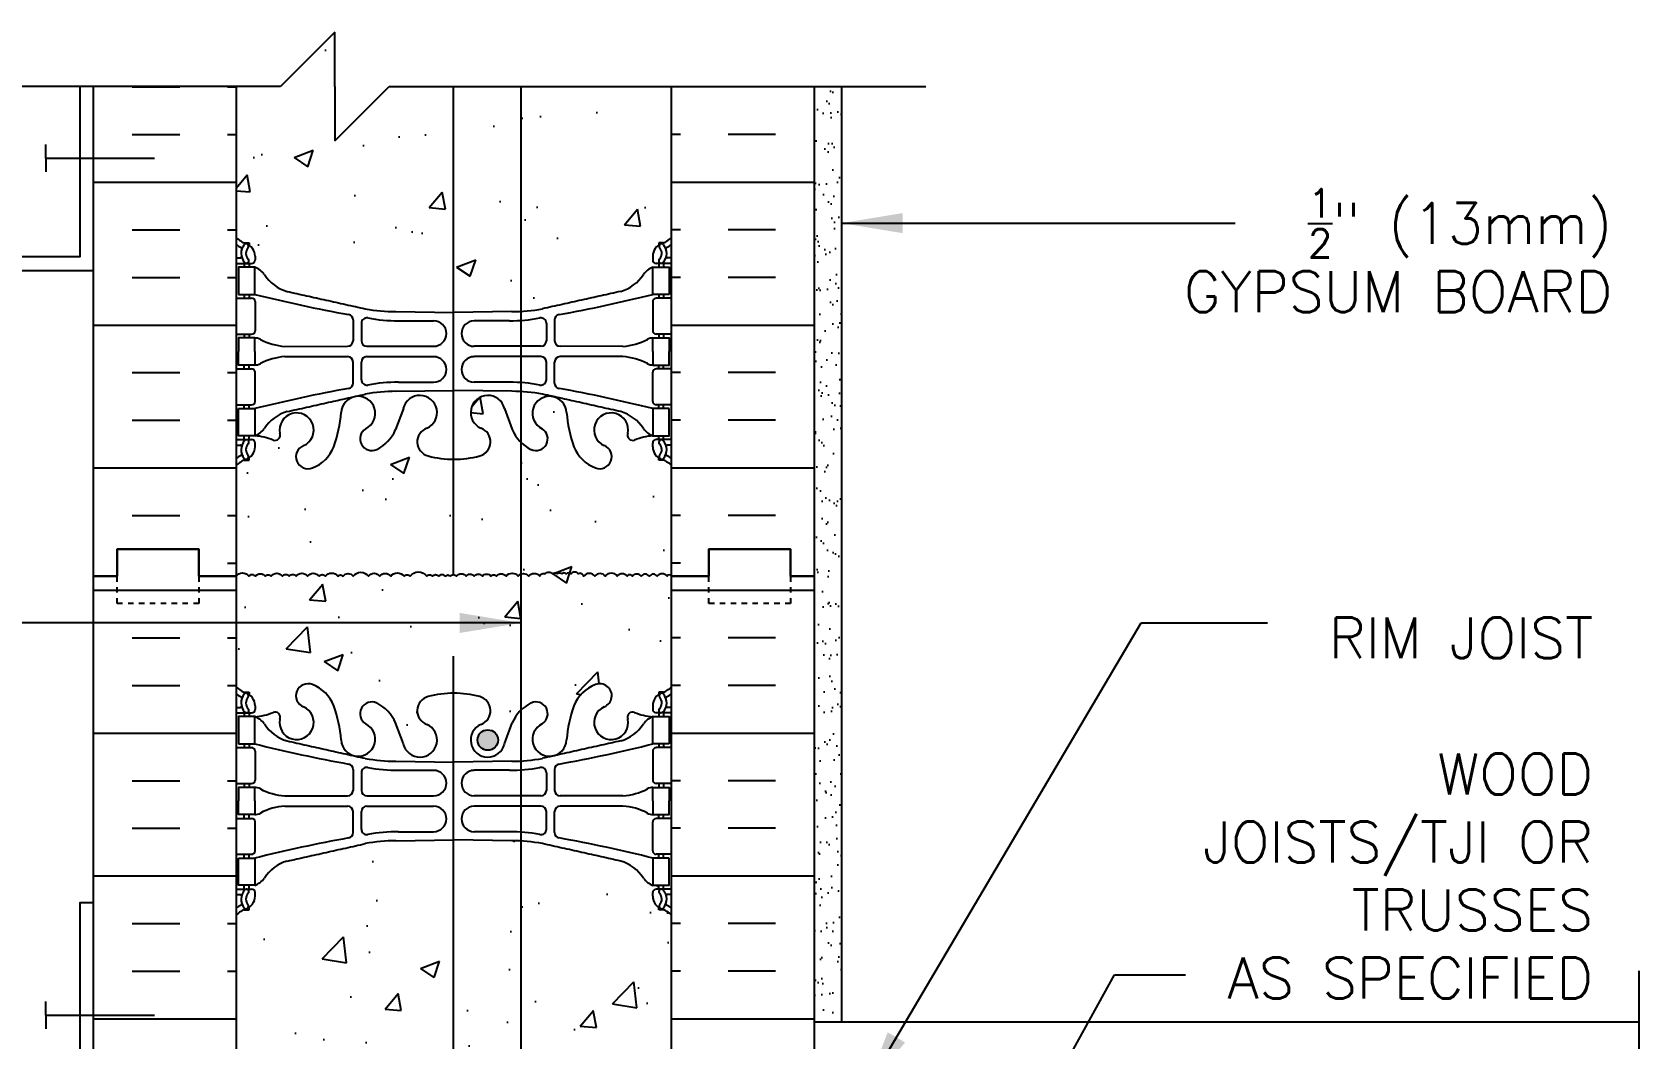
# Model space of a CAD drawing. Header units: inches. Extents: x 94 to 142.6, y -22.8 to 44.6.
# Drawn here: x 112.1 to 141.63, y 26.08 to 44.59 of the extents above; entities that cross this region are included whole.
import ezdxf

# ---------------------------------------------------------------- set-up
doc = ezdxf.new("R2010")
doc.units = ezdxf.units.IN
doc.header["$LTSCALE"] = 0.5
doc.header["$MEASUREMENT"] = 0
doc.linetypes.add('DASHED2', pattern=[0.375, 0.25, -0.125])
for name, color, linetype in [('HATCH', 12, 'Continuous'), ('line25', 2, 'Continuous'), ('LINE3', 3, 'Continuous'), ('LINE50', 5, 'Continuous'), ('LINE9', 9, 'Continuous'), ('TEXT', 4, 'Continuous'), ('Web_Edge', 9, 'Continuous')]:
    doc.layers.add(name, color=color, linetype=linetype)
doc.styles.add('DIM', font='romans.shx', dxfattribs={"width": 0.7})
doc.styles.add('ROMANS', font='romans.shx', dxfattribs={"height": 1.125})
doc.dimstyles.new('ext_12', dxfattribs={"dimscale": 12, "dimtxt": 0.09375, "dimasz": 0.09375, "dimexe": 0.09375, "dimexo": 0.0625, "dimgap": 0.0625, "dimtad": 1, "dimdec": 1, "dimzin": 3, "dimdsep": 46, "dimlunit": 4, "dimtxsty": 'DIM', "dimcen": 0.09, "dimdle": 0.09375, "dimclrt": 4, "dimadec": 0, "dimazin": 0, "dimtfac": 1, "dimtdec": 1, "dimtmove": 2, "dimatfit": 3, "dimfxl": 1, "dimfrac": 2, "dimtolj": 1, "dimtzin": 0, "dimarcsym": 0})

msp = doc.modelspace()

# ---------------------------------------------------------------- hatches: boundary and pattern name
at = {"layer": 'HATCH'}
h = msp.add_hatch(dxfattribs=at)
h.set_pattern_fill('AR-CONC', color=256, scale=0.5)
edge = h.paths.add_edge_path()
edge.add_line((119.839, 43.586), (118.663, 43.586))
edge.add_line((118.663, 43.586), (117.663, 42.586))
edge.add_line((117.663, 42.586), (117.663, 43.586))
edge.add_line((117.663, 43.586), (117.663, 44.586))
edge.add_line((117.663, 44.586), (116.663, 43.586))
edge.add_line((116.663, 43.586), (115.85, 43.586))
edge.add_line((115.85, 43.586), (115.85, 40.813))
edge.add_arc((116.196, 41.174), 0.5, 226.2109, 246.4218)
edge.add_line((115.996, 40.716), (116.086, 40.716))
edge.add_line((116.086, 40.716), (116.086, 40.674))
edge.add_arc((115.946, 40.467), 0.25, 0, 55.9442, ccw=False)
edge.add_line((116.196, 40.467), (116.196, 40.399))
edge.add_arc((116.134, 40.399), 0.0625, -90, 0, ccw=False)
edge.add_line((116.134, 40.337), (116.086, 40.337))
edge.add_line((116.086, 40.337), (116.086, 40.267))
edge.add_line((116.086, 40.267), (116.191, 40.267))
edge.add_arc((116.069, 39.924), 0.364, 32.0424, 70.3387, ccw=False)
edge.add_arc((116.992, 40.535), 0.743, 214.228, 253.8107)
edge.add_spline(control_points=[(116.785, 39.821), (118.222, 39.501)], knot_values=[0, 0, 1, 1], degree=1, periodic=0)
edge.add_arc((118.779, 42.433), 2.984, 259.2546, 270.0995)
edge.add_line((118.784, 39.449), (119.839, 39.433))
edge.add_line((119.839, 39.433), (119.839, 43.586))
h.paths.add_polyline_path([(121.08, 43.586), (119.839, 43.586), (119.839, 39.433), (119.85, 39.433), (120.917, 39.449, 0.013632), (121.08, 39.453)])
edge = h.paths.add_edge_path()
edge.add_line((123.85, 43.586), (121.08, 43.586))
edge.add_line((121.08, 43.586), (121.08, 39.453))
edge.add_arc((120.922, 42.433), 2.984, 273.0245, 280.7454)
edge.add_spline(control_points=[(121.478, 39.501), (122.916, 39.821)], knot_values=[0, 0, 1, 1], degree=1, periodic=0)
edge.add_arc((122.709, 40.535), 0.743, 286.1893, 325.772)
edge.add_arc((123.632, 39.924), 0.364, 109.6613, 147.9576, ccw=False)
edge.add_line((123.509, 40.267), (123.614, 40.267))
edge.add_line((123.614, 40.267), (123.614, 40.337))
edge.add_line((123.614, 40.337), (123.567, 40.337))
edge.add_arc((123.567, 40.399), 0.0625, 180, 270, ccw=False)
edge.add_line((123.504, 40.399), (123.504, 40.467))
edge.add_arc((123.754, 40.467), 0.25, 124.0558, 180, ccw=False)
edge.add_line((123.614, 40.674), (123.614, 40.716))
edge.add_line((123.614, 40.716), (123.704, 40.716))
edge.add_arc((123.504, 41.174), 0.5, 293.5782, 313.7891)
edge.add_line((123.85, 40.813), (123.85, 43.586))
h.paths.add_polyline_path([(119.839, 36.736, -0.066822), (119.376, 36.798, -0.734872), (119.353, 37.309, 1.612474), (118.922, 37.669), (118.779, 37.282, -0.173075), (118.433, 36.915, -0.994662), (118.251, 37.31, 1.629604), (117.78, 37.611, -0.069923), (117.643, 36.967, -0.21345), (117.251, 36.578, -1), (117.087, 36.987, 2.087231), (116.653, 37.212, -0.669601), (116.521, 37.091, 0.085348), (116.191, 37.167), (116.086, 37.167), (116.086, 37.097), (116.134, 37.097, -0.414214), (116.196, 37.034), (116.196, 36.967, -0.249069), (116.086, 36.76), (116.086, 36.718), (115.996, 36.718, 0.088416), (115.85, 36.621), (115.85, 34.586, -0.520567), (116.081, 34.586, -0.520567), (116.202, 34.586, -0.520567), (116.385, 34.586, -0.520567), (116.49, 34.586, -0.520567), (116.7, 34.586, -0.520567), (116.826, 34.586, -0.520567), (116.952, 34.586, -0.520567), (117.162, 34.586, -0.520567), (117.372, 34.586, -0.520567), (117.492, 34.586, -0.520567), (117.718, 34.586, -0.520567), (117.813, 34.586, -0.520567), (118.001, 34.586, -0.520567), (118.279, 34.586, -0.520567), (118.489, 34.586, -0.520567), (118.689, 34.586, -0.520567), (118.935, 34.586, -0.520567), (119.045, 34.586, -0.520567), (119.352, 34.586, -0.520567), (119.457, 34.586, -0.520567), (119.572, 34.586, -0.520567), (119.693, 34.586, -0.520567), (119.782, 34.586, -0.241586), (119.839, 34.616)])
h.paths.add_polyline_path([(121.08, 37.052, -0.093889), (120.922, 37.282), (120.779, 37.669, 1.612474), (120.348, 37.309, -0.734872), (120.324, 36.798, -0.070129), (119.839, 36.736), (119.839, 34.616, -0.247815), (119.897, 34.586, -0.520567), (120.076, 34.586, -0.520567), (120.223, 34.586, -0.520567), (120.375, 34.586, -0.520567), (120.532, 34.586, -0.520567), (120.632, 34.586, -0.520567), (120.81, 34.586, -0.520567), (121.031, 34.586, -0.136444), (121.08, 34.627)])
h.paths.add_polyline_path([(123.85, 36.621, 0.088416), (123.704, 36.718), (123.614, 36.718), (123.614, 36.76, -0.249069), (123.504, 36.967), (123.504, 37.034, -0.414214), (123.567, 37.097), (123.614, 37.097), (123.614, 37.167), (123.509, 37.167, 0.085348), (123.18, 37.091, -0.669601), (123.047, 37.212, 2.087231), (122.613, 36.987, -1), (122.45, 36.578, -0.21345), (122.058, 36.967, -0.069923), (121.921, 37.611, 1.629604), (121.45, 37.31, -0.994662), (121.268, 36.915, -0.07792), (121.08, 37.052), (121.08, 34.627, -0.358649), (121.225, 34.586, -0.520567), (121.429, 34.586, -0.520567), (121.529, 34.628, -0.520567), (121.66, 34.628, -0.520567), (121.749, 34.628, -0.520567), (121.832, 34.628, -0.520567), (121.915, 34.628, -0.520567), (122.004, 34.628, -0.520567), (122.136, 34.628, -0.520567), (122.235, 34.586, -0.520567), (122.44, 34.586, -0.520567), (122.634, 34.586, -0.520567), (122.854, 34.586, -0.520567), (123.033, 34.586, -0.520567), (123.132, 34.586, -0.520567), (123.29, 34.586, -0.520567), (123.442, 34.586, -0.520567), (123.589, 34.586, -0.520567), (123.767, 34.586, -0.615119), (123.85, 34.586)])
h.paths.add_polyline_path([(123.85, 34.586, 0.615119), (123.767, 34.586, 0.520567), (123.589, 34.586, 0.520567), (123.442, 34.586, 0.520567), (123.29, 34.586, 0.520567), (123.132, 34.586, 0.520567), (123.033, 34.586, 0.520567), (122.854, 34.586, 0.520567), (122.634, 34.586, 0.520567), (122.44, 34.586, 0.520567), (122.235, 34.586, 0.520567), (122.136, 34.628, 0.520567), (122.004, 34.628, 0.520567), (121.915, 34.628, 0.520567), (121.832, 34.628, 0.520567), (121.749, 34.628, 0.520567), (121.66, 34.628, 0.520567), (121.529, 34.628, 0.520567), (121.429, 34.586, 0.520567), (121.225, 34.586, 0.358649), (121.08, 34.627), (121.08, 32.121, -0.07792), (121.268, 32.257, -0.994662), (121.45, 31.862, 1.629604), (121.921, 31.561, -0.069923), (122.058, 32.205, -0.21345), (122.45, 32.594, -1), (122.613, 32.186, 2.087231), (123.047, 31.961, -0.669601), (123.18, 32.081, 0.085348), (123.509, 32.006), (123.614, 32.006), (123.614, 32.076), (123.567, 32.076, -0.414214), (123.504, 32.138), (123.504, 32.206, -0.249069), (123.614, 32.413), (123.614, 32.455), (123.704, 32.455, 0.088416), (123.85, 32.552)])
h.paths.add_polyline_path([(121.08, 34.627, 0.136444), (121.031, 34.586, 0.520567), (120.81, 34.586, 0.520567), (120.632, 34.586, 0.520567), (120.532, 34.586, 0.520567), (120.375, 34.586, 0.520567), (120.223, 34.586, 0.520567), (120.076, 34.586, 0.520567), (119.897, 34.586, 0.520567), (119.782, 34.586, 0.520567), (119.693, 34.586, 0.520567), (119.572, 34.586, 0.520567), (119.457, 34.586, 0.520567), (119.352, 34.586, 0.520567), (119.045, 34.586, 0.520567), (118.935, 34.586, 0.520567), (118.689, 34.586, 0.520567), (118.489, 34.586, 0.520567), (118.279, 34.586, 0.520567), (118.001, 34.586, 0.520567), (117.813, 34.586, 0.520567), (117.718, 34.586, 0.520567), (117.492, 34.586, 0.520567), (117.372, 34.586, 0.520567), (117.162, 34.586, 0.520567), (116.952, 34.586, 0.520567), (116.826, 34.586, 0.520567), (116.7, 34.586, 0.520567), (116.49, 34.586, 0.520567), (116.385, 34.586, 0.520567), (116.202, 34.586, 0.520567), (116.081, 34.586, 0.520567), (115.85, 34.586), (115.85, 32.552, 0.088416), (115.996, 32.455), (116.086, 32.455), (116.086, 32.413, -0.249069), (116.196, 32.206), (116.196, 32.138, -0.414214), (116.134, 32.076), (116.086, 32.076), (116.086, 32.006), (116.191, 32.006, 0.085348), (116.521, 32.081, -0.669601), (116.653, 31.961, 2.087231), (117.087, 32.186, -1), (117.251, 32.594, -0.21345), (117.643, 32.205, -0.069923), (117.78, 31.561, 1.629604), (118.251, 31.862, -0.994662), (118.433, 32.257, -0.173075), (118.779, 31.89), (118.922, 31.504, 1.612474), (119.353, 31.863, -0.734872), (119.376, 32.374, -0.068475), (119.85, 32.436, -0.068475), (120.324, 32.374, -0.734872), (120.348, 31.863, 1.612474), (120.779, 31.504), (120.922, 31.89, -0.093889), (121.08, 32.121)])
h.paths.add_polyline_path([(120.662, 31.576, -1), (120.287, 31.576, -1)], flags=16)
edge = h.paths.add_edge_path()
edge.add_arc((123.504, 27.999), 0.5, 46.2109, 66.4218)
edge.add_line((123.704, 28.457), (123.614, 28.457))
edge.add_line((123.614, 28.457), (123.614, 28.499))
edge.add_arc((123.754, 28.706), 0.25, 180, 235.9442, ccw=False)
edge.add_line((123.504, 28.706), (123.504, 28.773))
edge.add_arc((123.567, 28.773), 0.0625, 90, 180, ccw=False)
edge.add_line((123.567, 28.836), (123.614, 28.836))
edge.add_line((123.614, 28.836), (123.614, 28.906))
edge.add_line((123.614, 28.906), (123.509, 28.906))
edge.add_arc((123.632, 29.248), 0.364, 212.0424, 250.3387, ccw=False)
edge.add_arc((122.709, 28.637), 0.743, 34.228, 73.8107)
edge.add_spline(control_points=[(122.916, 29.351), (121.478, 29.672)], knot_values=[0, 0, 1, 1], degree=1, periodic=0)
edge.add_arc((120.922, 26.74), 2.984, 79.2546, 86.9755)
edge.add_line((121.08, 29.72), (121.08, 24.586))
edge.add_line((121.08, 24.586), (123.85, 24.586))
edge.add_line((123.85, 24.586), (123.85, 28.36))
h.paths.add_polyline_path([(121.08, 29.72, 0.013632), (120.917, 29.724), (119.85, 29.74), (119.839, 29.739), (119.839, 24.461), (119.839, 21.433), (119.85, 21.433), (120.917, 21.449, 0.013632), (121.08, 21.453), (121.08, 22.461), (120.975, 22.461), (120.475, 22.961), (120.475, 24.086), (120.975, 24.586), (121.08, 24.586)])
edge = h.paths.add_edge_path()
edge.add_arc((123.632, 21.924), 0.364, 109.6613, 147.9576, ccw=False)
edge.add_line((123.509, 22.267), (123.614, 22.267))
edge.add_line((123.614, 22.267), (123.614, 22.337))
edge.add_line((123.614, 22.337), (123.567, 22.337))
edge.add_arc((123.567, 22.399), 0.0625, 180, 270, ccw=False)
edge.add_line((123.504, 22.399), (123.504, 22.461))
edge.add_line((123.504, 22.461), (121.08, 22.461))
edge.add_line((121.08, 22.461), (121.08, 21.453))
edge.add_arc((120.922, 24.433), 2.984, 273.0245, 280.7454)
edge.add_spline(control_points=[(121.478, 21.501), (122.916, 21.821)], knot_values=[0, 0, 1, 1], degree=1, periodic=0)
edge.add_arc((122.709, 22.535), 0.743, 286.1893, 325.772)
edge = h.paths.add_edge_path()
edge.add_line((119.839, 24.461), (119.839, 29.739))
edge.add_line((119.839, 29.739), (118.784, 29.724))
edge.add_arc((118.779, 26.74), 2.984, 89.9005, 100.7454)
edge.add_spline(control_points=[(118.222, 29.672), (116.785, 29.351)], knot_values=[0, 0, 1, 1], degree=1, periodic=0)
edge.add_arc((116.992, 28.637), 0.743, 106.1893, 145.772)
edge.add_arc((116.069, 29.248), 0.364, 289.6613, 327.9576, ccw=False)
edge.add_line((116.191, 28.906), (116.086, 28.906))
edge.add_line((116.086, 28.906), (116.086, 28.836))
edge.add_line((116.086, 28.836), (116.134, 28.836))
edge.add_arc((116.134, 28.773), 0.0625, 0, 90, ccw=False)
edge.add_line((116.196, 28.773), (116.196, 28.706))
edge.add_arc((115.946, 28.706), 0.25, 304.0558, 360, ccw=False)
edge.add_line((116.086, 28.499), (116.086, 28.457))
edge.add_line((116.086, 28.457), (115.996, 28.457))
edge.add_arc((116.196, 27.999), 0.5, 113.5782, 133.7891)
edge.add_line((115.85, 28.36), (115.85, 22.813))
edge.add_arc((116.196, 23.174), 0.5, 226.2109, 246.4218)
edge.add_line((115.996, 22.716), (116.086, 22.716))
edge.add_line((116.086, 22.716), (116.086, 22.674))
edge.add_arc((115.946, 22.467), 0.25, 0, 55.9442, ccw=False)
edge.add_line((116.196, 22.467), (116.196, 22.399))
edge.add_arc((116.134, 22.399), 0.0625, -90, 0, ccw=False)
edge.add_line((116.134, 22.337), (116.086, 22.337))
edge.add_line((116.086, 22.337), (116.086, 22.267))
edge.add_line((116.086, 22.267), (116.191, 22.267))
edge.add_arc((116.069, 21.924), 0.364, 32.0424, 70.3387, ccw=False)
edge.add_arc((116.992, 22.535), 0.743, 214.228, 253.8107)
edge.add_spline(control_points=[(116.785, 21.821), (118.222, 21.501)], knot_values=[0, 0, 1, 1], degree=1, periodic=0)
edge.add_arc((118.779, 24.433), 2.984, 259.2546, 270.0995)
edge.add_line((118.784, 21.449), (119.839, 21.433))
edge.add_line((119.839, 21.433), (119.839, 24.461))
h.paths.add_polyline_path([(123.85, 16.586), (120.975, 16.586), (120.475, 17.086), (120.475, 18.211), (120.975, 18.711), (121.08, 18.711), (121.08, 19.052, -0.093889), (120.922, 19.282), (120.779, 19.669, 1.612474), (120.348, 19.309, -0.734872), (120.324, 18.798, -0.070129), (119.839, 18.736), (119.839, 14.436, -0.070129), (120.324, 14.374, -0.734872), (120.348, 13.863, 1.612474), (120.779, 13.504), (120.922, 13.89, -0.173075), (121.268, 14.257, -0.994662), (121.45, 13.862, 1.629604), (121.921, 13.561, -0.069923), (122.058, 14.205, -0.21345), (122.45, 14.594, -1), (122.613, 14.186, 2.087231), (123.047, 13.961, -0.669601), (123.18, 14.081, 0.085348), (123.509, 14.006), (123.614, 14.006), (123.614, 14.076), (123.567, 14.076, -0.414214), (123.504, 14.138), (123.504, 14.206, -0.249069), (123.614, 14.413), (123.614, 14.455), (123.704, 14.455, 0.088416), (123.85, 14.552)])
h.paths.add_polyline_path([(121.921, 19.611, 1.629604), (121.45, 19.31, -0.994662), (121.268, 18.915, -0.07792), (121.08, 19.052), (121.08, 18.711), (122.233, 18.711, -0.116245), (122.058, 18.967, -0.069923)], flags=17)
h.paths.add_polyline_path([(123.504, 18.967), (123.504, 19.034, -0.414214), (123.567, 19.097), (123.614, 19.097), (123.614, 19.167), (123.509, 19.167, 0.085348), (123.18, 19.091, -0.669601), (123.047, 19.212, 2.087231), (122.613, 18.987, -0.399436), (122.74, 18.711), (123.614, 18.711), (123.614, 18.76, -0.249069)], flags=17)
h.paths.add_polyline_path([(119.839, 18.736, -0.066822), (119.376, 18.798, -0.734872), (119.353, 19.309, 1.612474), (118.922, 19.669), (118.779, 19.282, -0.173075), (118.433, 18.915, -0.994662), (118.251, 19.31, 1.629604), (117.78, 19.611, -0.069923), (117.643, 18.967, -0.21345), (117.251, 18.578, -1), (117.087, 18.987, 2.087231), (116.653, 19.212, -0.669601), (116.521, 19.091, 0.085348), (116.191, 19.167), (116.086, 19.167), (116.086, 19.097), (116.134, 19.097, -0.414214), (116.196, 19.034), (116.196, 18.967, -0.249069), (116.086, 18.76), (116.086, 18.718), (115.996, 18.718, 0.088416), (115.85, 18.621), (115.85, 16.586), (115.85, 14.552, 0.088416), (115.996, 14.455), (116.086, 14.455), (116.086, 14.413, -0.249069), (116.196, 14.206), (116.196, 14.138, -0.414214), (116.134, 14.076), (116.086, 14.076), (116.086, 14.006), (116.191, 14.006, 0.085348), (116.521, 14.081, -0.669601), (116.653, 13.961, 2.087231), (117.087, 14.186, -1), (117.251, 14.594, -0.21345), (117.643, 14.205, -0.069923), (117.78, 13.561, 1.629604), (118.251, 13.862, -0.994662), (118.433, 14.257, -0.173075), (118.779, 13.89), (118.922, 13.504, 1.612474), (119.353, 13.863, -0.734872), (119.376, 14.374, -0.066822), (119.839, 14.436)])
h.paths.add_polyline_path([(119.414, 13.576, -1), (119.039, 13.576, -1)], flags=16)
h.paths.add_polyline_path([(123.85, 0.621, 0.088416), (123.704, 0.718), (123.614, 0.718), (123.614, 0.76, -0.249069), (123.504, 0.967), (123.504, 1.034, -0.414214), (123.567, 1.097), (123.614, 1.097), (123.614, 1.167), (123.509, 1.167, 0.085348), (123.18, 1.091, -0.669601), (123.047, 1.212, 2.087231), (122.613, 0.987, -1), (122.45, 0.578, -0.21345), (122.058, 0.967, -0.069923), (121.921, 1.611, 1.629604), (121.45, 1.31, -0.994662), (121.268, 0.915, -0.173075), (120.922, 1.282), (120.779, 1.669, 1.612474), (120.348, 1.309, -0.734872), (120.324, 0.798, -0.070129), (119.839, 0.736), (119.839, -1.414), (123.85, -1.414)])
h.paths.add_polyline_path([(119.839, 0.736, -0.066822), (119.376, 0.798, -0.734872), (119.353, 1.309, 1.612474), (118.922, 1.669), (118.779, 1.282, -0.173075), (118.433, 0.915, -0.994662), (118.251, 1.31, 1.629604), (117.78, 1.611, -0.069923), (117.643, 0.967, -0.21345), (117.251, 0.578, -1), (117.087, 0.987, 2.087231), (116.653, 1.212, -0.669601), (116.521, 1.091, 0.085348), (116.191, 1.167), (116.086, 1.167), (116.086, 1.097), (116.134, 1.097, -0.414214), (116.196, 1.034), (116.196, 0.967, -0.249069), (116.086, 0.76), (116.086, 0.718), (115.996, 0.718, 0.088416), (115.85, 0.621), (115.85, -1.414), (116.663, -1.414), (117.663, -0.414), (117.663, -1.414), (117.663, -2.414), (118.663, -1.414), (119.839, -1.414)])
h = msp.add_hatch(dxfattribs=at)
h.set_pattern_fill('INSUL', color=256, scale=7, style=0)
h.set_pattern_definition([(0, (-2810.3112, -362.4232), (0, 2.625), []), (0, (-2810.3112, -361.5482), (0, 2.625), [0.875, -0.875]), (0, (-2810.3112, -360.6732), (0, 2.625), [0.875, -0.875])])
h.paths.add_polyline_path([(115.85, 43.586), (113.225, 43.586), (113.225, 34.586), (113.663, 34.586), (113.663, 35.086), (115.163, 35.086), (115.163, 34.586), (115.85, 34.586)])
h = msp.add_hatch(dxfattribs=at)
h.set_pattern_fill('INSUL', color=256, scale=7, style=0)
h.set_pattern_definition([(180, (3050.012, -362.4232), (0, 2.625), []), (180, (3050.012, -361.5482), (0, 2.625), [0.875, -0.875]), (180, (3050.012, -360.6732), (0, 2.625), [0.875, -0.875])])
h.paths.add_polyline_path([(126.475, 43.586), (123.85, 43.586), (123.85, 34.586), (124.538, 34.586), (124.538, 35.086), (126.038, 35.086), (126.038, 34.586), (126.475, 34.586)])
h = msp.add_hatch(dxfattribs=at)
h.set_pattern_fill('AR-SAND', color=256, scale=0.25, style=0)
h.set_pattern_definition([(37.5, (69.17436, -2.66788), (-0.0157483, 0.481706), [0, -0.38, 0, -0.425, 0, -0.40625]), (7.5, (69.17436, -2.6679), (0.442444, 0.7055365), [0, -0.205, 0, -0.3425, 0, -0.13125]), (327.5, (68.86686, -2.6679), (0.7785355, 0.0014148), [0, -0.125, 0, -0.45, 0, -0.5875]), (317.5, (68.86686, -2.6679), (0.7515317, 0.219419), [0, -0.0625, 0, -0.295, 0, -0.3375])])
h.paths.add_polyline_path([(126.975, 43.586), (126.475, 43.586), (126.475, 26.399), (126.975, 26.399)])
h = msp.add_hatch(dxfattribs=at)
h.set_pattern_fill('INSUL', color=256, scale=7, style=0)
h.set_pattern_definition([(0, (-2810.3112, -380.4232), (0, 2.625), []), (0, (-2810.3112, -379.5482), (0, 2.625), [0.875, -0.875]), (0, (-2810.3112, -378.6732), (0, 2.625), [0.875, -0.875])])
h.paths.add_polyline_path([(113.225, 16.586), (113.663, 16.586), (113.663, 17.086), (115.163, 17.086), (115.163, 16.586), (115.85, 16.586), (115.85, 34.586), (115.163, 34.586), (115.163, 35.086), (113.663, 35.086), (113.663, 34.586), (113.225, 34.586)])
h = msp.add_hatch(dxfattribs=at)
h.set_pattern_fill('INSUL', color=256, scale=7, style=0)
h.set_pattern_definition([(180, (3050.012, -380.4232), (0, 2.625), []), (180, (3050.012, -379.5482), (0, 2.625), [0.875, -0.875]), (180, (3050.012, -378.6732), (0, 2.625), [0.875, -0.875])])
h.paths.add_polyline_path([(123.85, 24.586), (126.475, 24.586), (126.475, 34.586), (126.038, 34.586), (126.038, 35.086), (124.538, 35.086), (124.538, 34.586), (123.85, 34.586)])
at = {"layer": 'LINE3'}
msp.add_hatch(color=256, dxfattribs=at).paths.add_polyline_path([(120.287, 31.576, 1), (120.662, 31.576, 1)])

# ---------------------------------------------------------------- linework, layer by layer
at = {"layer": 'HATCH'}
for points in [[(115.85, 34.586, -0.520567), (116.081, 34.586, -0.520567), (116.202, 34.586, -0.520567), (116.385, 34.586, -0.520567), (116.49, 34.586, -0.520567), (116.7, 34.586, -0.520567), (116.826, 34.586, -0.520567), (116.952, 34.586, -0.520567), (117.162, 34.586, -0.520567), (117.372, 34.586, -0.520567), (117.492, 34.586, -0.520567), (117.718, 34.586, -0.520567), (117.813, 34.586, -0.520567), (118.001, 34.586, -0.520567), (118.279, 34.586, -0.520567), (118.489, 34.586, -0.520567), (118.689, 34.586, -0.520567), (118.935, 34.586, -0.520567), (119.045, 34.586, -0.520567), (119.352, 34.586, -0.520567), (119.457, 34.586, -0.520567), (119.572, 34.586, -0.520567), (119.693, 34.586, -0.520567), (119.782, 34.586, -0.520567), (119.897, 34.586, -0.520567), (120.076, 34.586, -0.520567), (120.223, 34.586, -0.520567), (120.375, 34.586, -0.520567), (120.532, 34.586, -0.520567), (120.632, 34.586, -0.520567), (120.81, 34.586, -0.520567), (121.031, 34.586, -0.520567), (121.225, 34.586, -0.520567), (121.429, 34.586, -0.520567), (121.529, 34.628, -0.520567), (121.66, 34.628, -0.520567), (121.749, 34.628, -0.520567), (121.832, 34.628)], [(123.85, 34.586, 0.615119), (123.767, 34.586, 0.520567), (123.589, 34.586, 0.520567), (123.442, 34.586, 0.520567), (123.29, 34.586, 0.520567), (123.132, 34.586, 0.520567), (123.033, 34.586, 0.520567), (122.854, 34.586, 0.520567), (122.634, 34.586, 0.520567), (122.44, 34.586, 0.520567), (122.235, 34.586, 0.520567), (122.136, 34.628, 0.520567), (122.004, 34.628, 0.520567), (121.915, 34.628, 0.520567), (121.832, 34.628)]]:
    msp.add_lwpolyline(points, format="xyb", dxfattribs=at)
at = {"layer": 'line25'}
for p, q in [((115.85, 43.586), (115.85, 34.586)), ((123.85, 34.586), (123.85, 43.586)), ((115.85, 34.586), (115.85, 16.586)), ((123.85, 10.961), (123.85, 34.586))]:
    msp.add_line(p, q, dxfattribs=at)
at = {"layer": 'LINE3'}
for p, q in [((119.839, 43.586), (119.839, 34.616)), ((121.08, 43.586), (121.08, 15.141)), ((119.84, 33.116), (119.839, 24.461))]:
    msp.add_line(p, q, dxfattribs=at)
msp.add_circle((120.474, 31.576), 0.188, dxfattribs=at)
at = {"layer": 'LINE50'}
for p, q in [((113.225, 34.586), (113.225, 43.586)), ((126.475, 34.586), (126.475, 43.586)), ((113.225, 16.586), (113.225, 34.586)), ((126.475, 16.586), (126.475, 34.586))]:
    msp.add_line(p, q, dxfattribs=at)
for points in [[(113.225, 34.586), (113.663, 34.586), (113.663, 35.086), (115.163, 35.086), (115.163, 34.586), (115.85, 34.586)], [(115.85, 34.586), (115.163, 34.586), (115.163, 35.086), (113.663, 35.086), (113.663, 34.586), (113.225, 34.586)], [(126.475, 34.586), (126.038, 34.586), (126.038, 35.086), (124.538, 35.086), (124.538, 34.586), (123.85, 34.586)], [(123.85, 34.586), (124.538, 34.586), (124.538, 35.086), (126.038, 35.086), (126.038, 34.586), (126.475, 34.586)]]:
    msp.add_lwpolyline(points, dxfattribs=at)
at = {"layer": 'LINE9'}
for p, q in [((117.663, 44.586), (116.663, 43.586)), ((117.663, 43.586), (117.663, 44.586)), ((116.663, 43.586), (107, 43.586)), ((117.663, 43.586), (117.663, 42.586)), ((117.663, 42.586), (118.663, 43.586)), ((118.663, 43.586), (128.523, 43.586)), ((126.975, 43.586), (126.975, 26.399)), ((112.35, 42.269), (112.35, 42.519)), ((112.35, 42.269), (114.35, 42.269)), ((112.35, 42.269), (112.35, 42.019)), ((112.35, 26.519), (112.35, 26.769)), ((112.35, 26.519), (114.35, 26.519)), ((112.35, 26.519), (112.35, 26.269)), ((126.475, 26.399), (141.626, 26.399))]:
    msp.add_line(p, q, dxfattribs=at)
for points in [[(112.975, 43.586), (112.975, 40.457), (110.225, 40.457), (110.225, 40.207), (113.225, 40.207), (113.225, 43.586)], [(141.626, 27.336), (141.626, 24.969)]]:
    msp.add_lwpolyline(points, dxfattribs=at)
at = {"layer": 'LINE9', "linetype": 'DASHED2', "ltscale": 0.15}
for points in [[(115.163, 34.586), (115.163, 34.586), (115.163, 34.086), (113.663, 34.086), (113.663, 34.586), (113.663, 34.586)], [(126.038, 34.586), (126.038, 34.586), (126.038, 34.086), (124.538, 34.086), (124.538, 34.586), (124.538, 34.586)]]:
    msp.add_lwpolyline(points, dxfattribs=at)
at = {"layer": 'LINE9'}
msp.add_lwpolyline([(113.225, 28.582), (112.975, 28.582), (112.975, 24.707), (110.225, 24.707), (110.225, 24.457), (113.225, 24.457)], close=True, dxfattribs=at)
at = {"layer": 'Web_Edge'}
for p, q in [((115.996, 40.716), (116.086, 40.716)), ((116.086, 40.716), (116.086, 40.674)), ((116.196, 40.467), (116.196, 40.399)), ((123.504, 40.467), (123.504, 40.399)), ((123.704, 40.716), (123.614, 40.716)), ((123.614, 40.716), (123.614, 40.674)), ((115.85, 40.437), (115.928, 40.437)), ((115.85, 40.337), (116.134, 40.337)), ((115.996, 40.337), (115.996, 40.267)), ((116.086, 40.337), (116.086, 40.267)), ((123.85, 40.337), (123.567, 40.337)), ((123.614, 40.337), (123.614, 40.267)), ((123.704, 40.337), (123.704, 40.267)), ((123.85, 40.437), (123.772, 40.437)), ((115.85, 39.697), (116.134, 39.697)), ((115.996, 39.767), (115.996, 39.697)), ((116.086, 39.767), (116.086, 39.697)), ((116.196, 39.634), (116.196, 39.099)), ((123.504, 39.634), (123.504, 39.099)), ((123.85, 39.697), (123.567, 39.697)), ((123.614, 39.767), (123.614, 39.697)), ((123.704, 39.767), (123.704, 39.697)), ((117.998, 39.297), (117.998, 38.912)), ((118.784, 39.449), (119.85, 39.433)), ((118.831, 39.281), (119.478, 39.281)), ((120.917, 39.449), (119.85, 39.433)), ((120.87, 39.281), (120.223, 39.281)), ((121.702, 39.297), (121.702, 38.912)), ((115.85, 39.037), (116.134, 39.037)), ((115.996, 39.037), (115.996, 38.967)), ((116.086, 39.037), (116.086, 38.967)), ((118.151, 39.235), (118.151, 38.912)), ((121.55, 39.235), (121.55, 38.912)), ((123.85, 39.037), (123.567, 39.037)), ((123.614, 39.037), (123.614, 38.967)), ((123.704, 39.037), (123.704, 38.967)), ((116.744, 38.811), (117.898, 38.812)), ((118.251, 38.812), (119.478, 38.812)), ((121.45, 38.812), (120.223, 38.812)), ((122.957, 38.811), (121.802, 38.812)), ((115.85, 38.397), (116.134, 38.397)), ((115.996, 38.397), (115.996, 38.467)), ((116.086, 38.397), (116.086, 38.467)), ((116.744, 38.622), (117.898, 38.622)), ((117.998, 38.137), (117.998, 38.522)), ((118.151, 38.199), (118.151, 38.522)), ((118.251, 38.622), (119.478, 38.622)), ((121.45, 38.622), (120.223, 38.622)), ((121.55, 38.199), (121.55, 38.522)), ((121.702, 38.137), (121.702, 38.522)), ((122.957, 38.622), (121.802, 38.622)), ((123.85, 38.397), (123.567, 38.397)), ((123.614, 38.397), (123.614, 38.467)), ((123.704, 38.397), (123.704, 38.467)), ((116.196, 37.799), (116.196, 38.334)), ((118.831, 38.153), (119.478, 38.153)), ((120.87, 38.153), (120.223, 38.153)), ((123.504, 37.799), (123.504, 38.334)), ((118.784, 37.985), (119.85, 38.001)), ((120.917, 37.985), (119.85, 38.001)), ((115.85, 37.737), (116.134, 37.737)), ((115.996, 37.667), (115.996, 37.737)), ((116.086, 37.667), (116.086, 37.737)), ((118.922, 37.669), (118.779, 37.282)), ((120.779, 37.669), (120.922, 37.282)), ((123.85, 37.737), (123.567, 37.737)), ((123.614, 37.667), (123.614, 37.737)), ((123.704, 37.667), (123.704, 37.737)), ((115.85, 37.097), (116.134, 37.097)), ((115.85, 36.997), (115.928, 36.997)), ((115.996, 37.097), (115.996, 37.167)), ((116.086, 37.097), (116.086, 37.167)), ((116.196, 36.967), (116.196, 37.034)), ((123.504, 36.967), (123.504, 37.034)), ((123.85, 37.097), (123.567, 37.097)), ((123.614, 37.097), (123.614, 37.167)), ((123.704, 37.097), (123.704, 37.167)), ((123.85, 36.997), (123.772, 36.997)), ((115.996, 36.718), (116.086, 36.718)), ((116.086, 36.718), (116.086, 36.76)), ((123.614, 36.718), (123.614, 36.76)), ((123.704, 36.718), (123.614, 36.718)), ((115.996, 32.455), (116.086, 32.455)), ((116.086, 32.455), (116.086, 32.413)), ((116.196, 32.206), (116.196, 32.138)), ((123.504, 32.206), (123.504, 32.138)), ((123.704, 32.455), (123.614, 32.455)), ((123.614, 32.455), (123.614, 32.413)), ((115.85, 32.176), (115.928, 32.176)), ((115.85, 32.076), (116.134, 32.076)), ((115.996, 32.076), (115.996, 32.006)), ((116.086, 32.076), (116.086, 32.006)), ((118.922, 31.504), (118.779, 31.89)), ((120.779, 31.504), (120.922, 31.89)), ((123.85, 32.076), (123.567, 32.076)), ((123.614, 32.076), (123.614, 32.006)), ((123.704, 32.076), (123.704, 32.006)), ((123.85, 32.176), (123.772, 32.176)), ((115.85, 31.436), (116.134, 31.436)), ((115.996, 31.506), (115.996, 31.436)), ((116.086, 31.506), (116.086, 31.436)), ((116.196, 31.373), (116.196, 30.838)), ((123.504, 31.373), (123.504, 30.838)), ((123.85, 31.436), (123.567, 31.436)), ((123.614, 31.506), (123.614, 31.436)), ((123.704, 31.506), (123.704, 31.436)), ((117.998, 31.036), (117.998, 30.651)), ((118.784, 31.188), (119.85, 31.172)), ((118.831, 31.02), (119.478, 31.02)), ((120.917, 31.188), (119.85, 31.172)), ((120.87, 31.02), (120.223, 31.02)), ((121.702, 31.036), (121.702, 30.651)), ((115.85, 30.776), (116.134, 30.776)), ((115.996, 30.776), (115.996, 30.706)), ((116.086, 30.776), (116.086, 30.706)), ((118.151, 30.974), (118.151, 30.651)), ((121.55, 30.974), (121.55, 30.651)), ((123.85, 30.776), (123.567, 30.776)), ((123.614, 30.776), (123.614, 30.706)), ((123.704, 30.776), (123.704, 30.706)), ((116.744, 30.55), (117.898, 30.551)), ((118.251, 30.551), (119.478, 30.551)), ((121.45, 30.551), (120.223, 30.551)), ((122.957, 30.55), (121.802, 30.551)), ((115.85, 30.136), (116.134, 30.136)), ((115.996, 30.136), (115.996, 30.206)), ((116.086, 30.136), (116.086, 30.206)), ((116.744, 30.361), (117.898, 30.36)), ((117.998, 29.876), (117.998, 30.26)), ((118.151, 29.938), (118.151, 30.26)), ((118.251, 30.36), (119.478, 30.36)), ((121.45, 30.36), (120.223, 30.36)), ((121.55, 29.938), (121.55, 30.26)), ((121.702, 29.876), (121.702, 30.26)), ((122.957, 30.361), (121.802, 30.36)), ((123.85, 30.136), (123.567, 30.136)), ((123.614, 30.136), (123.614, 30.206)), ((123.704, 30.136), (123.704, 30.206)), ((116.196, 29.538), (116.196, 30.073)), ((118.831, 29.892), (119.478, 29.892)), ((120.87, 29.892), (120.223, 29.892)), ((123.504, 29.538), (123.504, 30.073)), ((118.784, 29.724), (119.85, 29.74)), ((120.917, 29.724), (119.85, 29.74)), ((115.85, 29.476), (116.134, 29.476)), ((115.996, 29.406), (115.996, 29.476)), ((116.086, 29.406), (116.086, 29.476)), ((123.85, 29.476), (123.567, 29.476)), ((123.614, 29.406), (123.614, 29.476)), ((123.704, 29.406), (123.704, 29.476)), ((115.85, 28.836), (116.134, 28.836)), ((115.85, 28.736), (115.928, 28.736)), ((115.996, 28.836), (115.996, 28.906)), ((116.086, 28.836), (116.086, 28.906)), ((116.196, 28.706), (116.196, 28.773)), ((123.504, 28.706), (123.504, 28.773)), ((123.85, 28.836), (123.567, 28.836)), ((123.614, 28.836), (123.614, 28.906)), ((123.704, 28.836), (123.704, 28.906)), ((123.85, 28.736), (123.772, 28.736)), ((115.996, 28.457), (116.086, 28.457)), ((116.086, 28.457), (116.086, 28.499)), ((123.614, 28.457), (123.614, 28.499)), ((123.704, 28.457), (123.614, 28.457))]:
    msp.add_line(p, q, dxfattribs=at)
for points in [[(115.891, 39.767), (116.191, 39.767), (116.191, 40.267), (115.891, 40.267)], [(123.809, 39.767), (123.509, 39.767), (123.509, 40.267), (123.809, 40.267)], [(115.891, 37.667), (116.191, 37.667), (116.191, 37.167), (115.891, 37.167)], [(123.809, 37.667), (123.509, 37.667), (123.509, 37.167), (123.809, 37.167)], [(115.891, 31.506), (116.191, 31.506), (116.191, 32.006), (115.891, 32.006)], [(123.809, 31.506), (123.509, 31.506), (123.509, 32.006), (123.809, 32.006)], [(115.891, 29.406), (116.191, 29.406), (116.191, 28.906), (115.891, 28.906)], [(123.809, 29.406), (123.509, 29.406), (123.509, 28.906), (123.809, 28.906)]]:
    msp.add_lwpolyline(points, close=True, dxfattribs=at)
for points in [[(116.191, 38.717), (116.191, 38.967), (115.891, 38.967), (115.891, 38.717)], [(116.191, 38.717), (116.191, 38.467), (115.891, 38.467), (115.891, 38.717)], [(123.509, 38.717), (123.509, 38.967), (123.809, 38.967), (123.809, 38.717)], [(123.509, 38.717), (123.509, 38.467), (123.809, 38.467), (123.809, 38.717)], [(116.191, 30.456), (116.191, 30.706), (115.891, 30.706), (115.891, 30.456)], [(116.191, 30.456), (116.191, 30.206), (115.891, 30.206), (115.891, 30.456)], [(123.509, 30.456), (123.509, 30.706), (123.809, 30.706), (123.809, 30.456)], [(123.509, 30.456), (123.509, 30.206), (123.809, 30.206), (123.809, 30.456)]]:
    msp.add_lwpolyline(points, dxfattribs=at)
for centre, radius, start, end in [((116.196, 41.174), 0.5, 226.2109, 250.5288), ((123.504, 41.174), 0.5, 289.4712, 313.7891), ((116.196, 41.174), 0.6, 234.7832, 245.0748), ((115.928, 40.456), 0.0196, 269.4032, 15.4901), ((116.19, 40.521), 0.25, 140.1145, 222.4609), ((115.934, 40.611), 0.021, 343.464, 63.9957), ((116.032, 40.652), 0.045, 321.448, 139.1879), ((115.946, 40.467), 0.25, 0, 70.5288), ((116.19, 40.521), 0.16, 140.0001, 222.4609), ((123.754, 40.467), 0.25, 109.4712, 180), ((123.668, 40.652), 0.045, 40.8121, 218.552), ((123.511, 40.521), 0.16, 317.5391, 39.9999), ((123.511, 40.521), 0.25, 317.5391, 39.8855), ((123.766, 40.611), 0.021, 116.0043, 196.536), ((123.772, 40.456), 0.0196, 164.5099, 270.5968), ((123.504, 41.174), 0.6, 294.9252, 305.2168), ((116.039, 40.383), 0.045, 222.4609, 42.4609), ((116.134, 40.399), 0.0625, 270, 0), ((116.069, 39.924), 0.364, 34.9775, 70.3387), ((123.632, 39.924), 0.364, 109.6613, 145.0225), ((123.567, 40.399), 0.0625, 180, 270), ((123.662, 40.383), 0.045, 137.5391, 317.5391), ((116.992, 40.535), 0.743, 212.7919, 253.8107), ((122.709, 40.535), 0.743, 286.1893, 327.2081), ((116.134, 39.634), 0.0625, 0, 90), ((123, 67.187), 28.253, 256.0552, 259.6343), ((116.701, 67.187), 28.253, 280.3657, 283.9448), ((123.567, 39.634), 0.0625, 90, 180), ((117.898, 39.297), 0.1, 360, 79.6343), ((118.251, 39.235), 0.1, 79.2546, 180), ((118.779, 42.433), 2.984, 259.2546, 270.0995), ((118.826, 42.265), 2.984, 259.2546, 270.0995), ((119.478, 39.046), 0.234, 270, 90), ((120.223, 39.046), 0.234, 90, 270), ((120.875, 42.265), 2.984, 269.9005, 280.7454), ((120.922, 42.433), 2.984, 269.9005, 280.7454), ((121.45, 39.235), 0.1, 0, 100.7454), ((121.802, 39.297), 0.1, 100.3657, 180), ((116.134, 39.099), 0.0625, 270, 0), ((123.567, 39.099), 0.0625, 180, 270), ((116.187, 38.748), 0.219, 60.4937, 88.92), ((116.829, 39.968), 1.16, 242.5844, 265.8032), ((117.898, 38.912), 0.1, 270.0388, 360), ((118.251, 38.912), 0.1, 180, 270), ((121.45, 38.912), 0.1, 270, 0), ((121.802, 38.912), 0.1, 180, 269.9612), ((122.872, 39.968), 1.16, 274.1968, 297.4156), ((123.513, 38.748), 0.219, 91.08, 119.5063), ((116.134, 38.334), 0.0625, 0, 90), ((116.187, 38.686), 0.219, 271.08, 299.5063), ((116.829, 37.466), 1.16, 94.1968, 117.4156), ((117.898, 38.522), 0.1, 0, 89.9612), ((118.251, 38.522), 0.1, 90, 180), ((119.478, 38.387), 0.234, 270, 90), ((120.223, 38.387), 0.234, 90, 270), ((121.45, 38.522), 0.1, 0, 90), ((121.802, 38.522), 0.1, 90.0388, 180), ((122.872, 37.466), 1.16, 62.5844, 85.8032), ((123.513, 38.686), 0.219, 240.4937, 268.92), ((123.567, 38.334), 0.0625, 90, 180), ((117.898, 38.137), 0.1, 280.3657, 0), ((118.251, 38.199), 0.1, 180, 280.7454), ((118.826, 35.169), 2.984, 89.9005, 100.7454), ((120.875, 35.169), 2.984, 79.2546, 90.0995), ((121.45, 38.199), 0.1, 259.2546, 0), ((121.802, 38.137), 0.1, 180, 259.6343), ((116.134, 37.799), 0.0625, 270, 0), ((123, 10.246), 28.253, 100.3657, 103.9448), ((118.092, 37.58), 0.314, 296.0652, 177.2643), ((118.779, 35.001), 2.984, 89.9005, 100.7454), ((119.227, 37.596), 0.314, 293.8084, 166.5854), ((120.474, 37.596), 0.314, 13.4146, 246.1916), ((120.922, 35.001), 2.984, 79.2546, 90.0995), ((121.609, 37.58), 0.314, 2.7357, 243.9348), ((116.701, 10.246), 28.253, 76.0552, 79.6343), ((123.567, 37.799), 0.0625, 180, 270), ((116.992, 36.898), 0.743, 106.1893, 147.2081), ((116.961, 37.274), 0.314, 293.8084, 191.4114), ((115.421, 37.776), 2.365, 339.9985, 355.6105), ((124.28, 37.776), 2.365, 184.3895, 200.0015), ((122.74, 37.274), 0.314, 348.5886, 246.1916), ((122.709, 36.898), 0.743, 32.7919, 73.8107), ((116.069, 37.509), 0.364, 289.6613, 325.0225), ((116.562, 37.179), 0.0968, 249.5669, 19.8449), ((118.343, 37.113), 0.217, 121.463, 294.4736), ((118.092, 37.583), 0.75, 297.0295, 336.3062), ((119.445, 37.057), 0.268, 109.9662, 255.2108), ((120.256, 37.057), 0.268, 284.7892, 70.0338), ((121.608, 37.583), 0.75, 203.6938, 242.9705), ((121.358, 37.113), 0.217, 245.5264, 58.537), ((123.138, 37.179), 0.0968, 160.1551, 290.4331), ((123.632, 37.509), 0.364, 214.9775, 250.3387), ((115.928, 36.977), 0.0196, 344.5099, 90.5968), ((116.19, 36.912), 0.25, 137.5391, 219.8855), ((116.039, 37.051), 0.045, 317.5391, 137.5391), ((116.19, 36.912), 0.16, 137.5391, 219.9999), ((115.946, 36.967), 0.25, 289.4712, 360), ((116.134, 37.034), 0.0625, 360, 90), ((116.136, 36.171), 0.997, 66.8533, 86.8462), ((117.169, 36.783), 0.22, 111.8037, 291.8037), ((117.012, 37.211), 0.677, 290.6803, 338.8761), ((122.689, 37.211), 0.677, 201.1239, 249.3197), ((122.532, 36.783), 0.22, 248.1963, 68.1963), ((123.564, 36.171), 0.997, 93.1538, 113.1467), ((123.567, 37.034), 0.0625, 90, 180), ((123.754, 36.967), 0.25, 180, 250.5288), ((123.662, 37.051), 0.045, 42.4609, 222.4609), ((123.511, 36.912), 0.16, 320.0001, 42.4609), ((123.511, 36.912), 0.25, 320.1145, 42.4609), ((123.772, 36.977), 0.0196, 89.4032, 195.4901), ((116.196, 36.26), 0.6, 114.9252, 125.2168), ((116.196, 36.26), 0.5, 109.4712, 133.7891), ((115.934, 36.823), 0.021, 296.0043, 16.536), ((116.032, 36.781), 0.045, 220.8121, 38.552), ((119.839, 38.49), 1.754, 254.7082, 270.3771), ((119.862, 38.49), 1.754, 269.6229, 285.2918), ((123.668, 36.781), 0.045, 141.448, 319.1879), ((123.504, 36.26), 0.5, 46.2109, 70.5288), ((123.766, 36.823), 0.021, 163.464, 243.9957), ((123.504, 36.26), 0.6, 54.7832, 65.0748), ((116.196, 32.913), 0.5, 226.2109, 250.5288), ((117.169, 32.39), 0.22, 68.1963, 248.1963), ((117.012, 31.961), 0.677, 21.1239, 69.3197), ((122.689, 31.961), 0.677, 110.6803, 158.8761), ((122.532, 32.39), 0.22, 291.8037, 111.8037), ((123.504, 32.913), 0.5, 289.4712, 313.7891), ((116.196, 32.913), 0.6, 234.7832, 245.0748), ((115.928, 32.195), 0.0196, 269.4032, 15.4901), ((116.19, 32.26), 0.25, 140.1145, 222.4609), ((115.934, 32.35), 0.021, 343.464, 63.9957), ((116.032, 32.391), 0.045, 321.448, 139.1879), ((115.946, 32.206), 0.25, 0, 70.5288), ((116.19, 32.26), 0.16, 140.0001, 222.4609), ((116.961, 31.899), 0.314, 168.5886, 66.1916), ((115.421, 31.396), 2.365, 4.3895, 20.0015), ((118.343, 32.059), 0.217, 65.5264, 238.537), ((118.092, 31.589), 0.75, 23.6938, 62.9705), ((119.445, 32.115), 0.268, 104.7892, 250.0338), ((119.839, 30.682), 1.754, 89.6229, 105.2918), ((119.862, 30.682), 1.754, 74.7082, 90.3771), ((120.256, 32.115), 0.268, 289.9662, 75.2108), ((121.608, 31.589), 0.75, 117.0295, 156.3062), ((121.358, 32.059), 0.217, 301.463, 114.4736), ((124.28, 31.396), 2.365, 159.9985, 175.6105), ((122.74, 31.899), 0.314, 113.8084, 11.4114), ((123.754, 32.206), 0.25, 109.4712, 180), ((123.668, 32.391), 0.045, 40.8121, 218.552), ((123.511, 32.26), 0.16, 317.5391, 39.9999), ((123.511, 32.26), 0.25, 317.5391, 39.8855), ((123.766, 32.35), 0.021, 116.0043, 196.536), ((123.772, 32.195), 0.0196, 164.5099, 270.5968), ((123.504, 32.913), 0.6, 294.9252, 305.2168), ((116.039, 32.122), 0.045, 222.4609, 42.4609), ((116.134, 32.138), 0.0625, 270, 0), ((116.136, 33.001), 0.997, 273.1538, 293.1467), ((116.069, 31.663), 0.364, 34.9775, 70.3387), ((116.562, 31.994), 0.0968, 340.1551, 110.4331), ((123.138, 31.994), 0.0968, 69.5669, 199.8449), ((123.564, 33.001), 0.997, 246.8533, 266.8462), ((123.632, 31.663), 0.364, 109.6613, 145.0225), ((123.567, 32.138), 0.0625, 180, 270), ((123.662, 32.122), 0.045, 137.5391, 317.5391), ((116.992, 32.274), 0.743, 212.7919, 253.8107), ((118.092, 31.592), 0.314, 182.7357, 63.9348), ((119.227, 31.576), 0.314, 193.4146, 66.1916), ((120.474, 31.576), 0.314, 113.8084, 346.5854), ((121.609, 31.592), 0.314, 116.0652, 357.2643), ((122.709, 32.274), 0.743, 286.1893, 327.2081), ((116.134, 31.373), 0.0625, 0, 90), ((123, 58.926), 28.253, 256.0552, 259.6343), ((116.701, 58.926), 28.253, 280.3657, 283.9448), ((123.567, 31.373), 0.0625, 90, 180), ((117.898, 31.036), 0.1, 360, 79.6343), ((118.251, 30.974), 0.1, 79.2546, 180), ((118.779, 34.171), 2.984, 259.2546, 270.0995), ((118.826, 34.004), 2.984, 259.2546, 270.0995), ((119.478, 30.785), 0.234, 270, 90), ((120.223, 30.785), 0.234, 90, 270), ((120.875, 34.004), 2.984, 269.9005, 280.7454), ((120.922, 34.171), 2.984, 269.9005, 280.7454), ((121.45, 30.974), 0.1, 0, 100.7454), ((121.802, 31.036), 0.1, 100.3657, 180), ((116.134, 30.838), 0.0625, 270, 0), ((123.567, 30.838), 0.0625, 180, 270), ((116.187, 30.487), 0.219, 60.4937, 88.92), ((116.829, 31.707), 1.16, 242.5844, 265.8032), ((117.898, 30.651), 0.1, 270.0388, 360), ((118.251, 30.651), 0.1, 180, 270), ((121.45, 30.651), 0.1, 270, 0), ((121.802, 30.651), 0.1, 180, 269.9612), ((122.872, 31.707), 1.16, 274.1968, 297.4156), ((123.513, 30.487), 0.219, 91.08, 119.5063), ((116.134, 30.073), 0.0625, 0, 90), ((116.187, 30.424), 0.219, 271.08, 299.5063), ((116.829, 29.205), 1.16, 94.1968, 117.4156), ((117.898, 30.26), 0.1, 0, 89.9612), ((118.251, 30.26), 0.1, 90, 180), ((119.478, 30.126), 0.234, 270, 90), ((120.223, 30.126), 0.234, 90, 270), ((121.45, 30.26), 0.1, 0, 90), ((121.802, 30.26), 0.1, 90.0388, 180), ((122.872, 29.205), 1.16, 62.5844, 85.8032), ((123.513, 30.424), 0.219, 240.4937, 268.92), ((123.567, 30.073), 0.0625, 90, 180), ((117.898, 29.876), 0.1, 280.3657, 0), ((118.251, 29.938), 0.1, 180, 280.7454), ((118.826, 26.908), 2.984, 89.9005, 100.7454), ((120.875, 26.908), 2.984, 79.2546, 90.0995), ((121.45, 29.938), 0.1, 259.2546, 0), ((121.802, 29.876), 0.1, 180, 259.6343), ((116.134, 29.538), 0.0625, 270, 0), ((123, 1.985), 28.253, 100.3657, 103.9448), ((118.779, 26.74), 2.984, 89.9005, 100.7454), ((120.922, 26.74), 2.984, 79.2546, 90.0995), ((116.701, 1.985), 28.253, 76.0552, 79.6343), ((123.567, 29.538), 0.0625, 180, 270), ((116.992, 28.637), 0.743, 106.1893, 147.2081), ((122.709, 28.637), 0.743, 32.7919, 73.8107), ((116.069, 29.248), 0.364, 289.6613, 325.0225), ((123.632, 29.248), 0.364, 214.9775, 250.3387), ((115.928, 28.716), 0.0196, 344.5099, 90.5968), ((116.19, 28.651), 0.25, 137.5391, 219.8855), ((116.039, 28.79), 0.045, 317.5391, 137.5391), ((116.19, 28.651), 0.16, 137.5391, 219.9999), ((115.946, 28.706), 0.25, 289.4712, 360), ((116.134, 28.773), 0.0625, 360, 90), ((123.567, 28.773), 0.0625, 90, 180), ((123.754, 28.706), 0.25, 180, 250.5288), ((123.662, 28.79), 0.045, 42.4609, 222.4609), ((123.511, 28.651), 0.16, 320.0001, 42.4609), ((123.511, 28.651), 0.25, 320.1145, 42.4609), ((123.772, 28.716), 0.0196, 89.4032, 195.4901), ((116.196, 27.999), 0.6, 114.9252, 125.2168), ((116.196, 27.999), 0.5, 109.4712, 133.7891), ((115.934, 28.562), 0.021, 296.0043, 16.536), ((116.032, 28.52), 0.045, 220.8121, 38.552), ((123.668, 28.52), 0.045, 141.448, 319.1879), ((123.504, 27.999), 0.5, 46.2109, 70.5288), ((123.766, 28.562), 0.021, 163.464, 243.9957), ((123.504, 27.999), 0.6, 54.7832, 65.0748)]:
    msp.add_arc(centre, radius, start, end, dxfattribs=at)
for points in [[(116.785, 39.821), (118.222, 39.501)], [(122.916, 39.821), (121.478, 39.501)], [(116.785, 37.612), (118.222, 37.933)], [(122.916, 37.612), (121.478, 37.933)], [(116.785, 31.56), (118.222, 31.24)], [(122.916, 31.56), (121.478, 31.24)], [(116.785, 29.351), (118.222, 29.672)], [(122.916, 29.351), (121.478, 29.672)]]:
    msp.add_open_spline(points, degree=1, dxfattribs=at)

# ---------------------------------------------------------------- texts
at = {"layer": 'TEXT', "char_height": 0.75, "attachment_point": 9, "style": 'ROMANS'}
for s, insert, width in [('\\A1;{\\H0.7x;\\S1/2;\\H1.4286x;"} (13mm) GYPSUM BOARD', (141.138, 39.442), 9.28726), ('\\A1;\\PRIM JOIST\\P\\PWOOD \\PJOISTS/TJI OR\\PTRUSSES \\PAS SPECIFIED', (140.785, 26.827), 12.00896)]:
    msp.add_mtext(s, dxfattribs=dict(at, insert=insert, width=width))

# ---------------------------------------------------------------- leaders
at = {"layer": 'TEXT'}
for points, override in [([(126.975, 41.076), (134.209, 41.076)], {"dimgap": 0.0625, "dimtad": 0}), ([(121.08, 33.728), (104.85, 33.728)], {"dimgap": 0.0625, "dimtad": 0}), ([(127.41, 25.142), (132.481, 33.729), (134.799, 33.729)], {"dimtad": 0}), ([(130.067, 23.776), (131.992, 27.263), (133.294, 27.263)], {"dimtad": 0})]:
    msp.add_leader(points, dimstyle='ext_12', override=override, dxfattribs=at)

doc.saveas('drawing.dxf')
